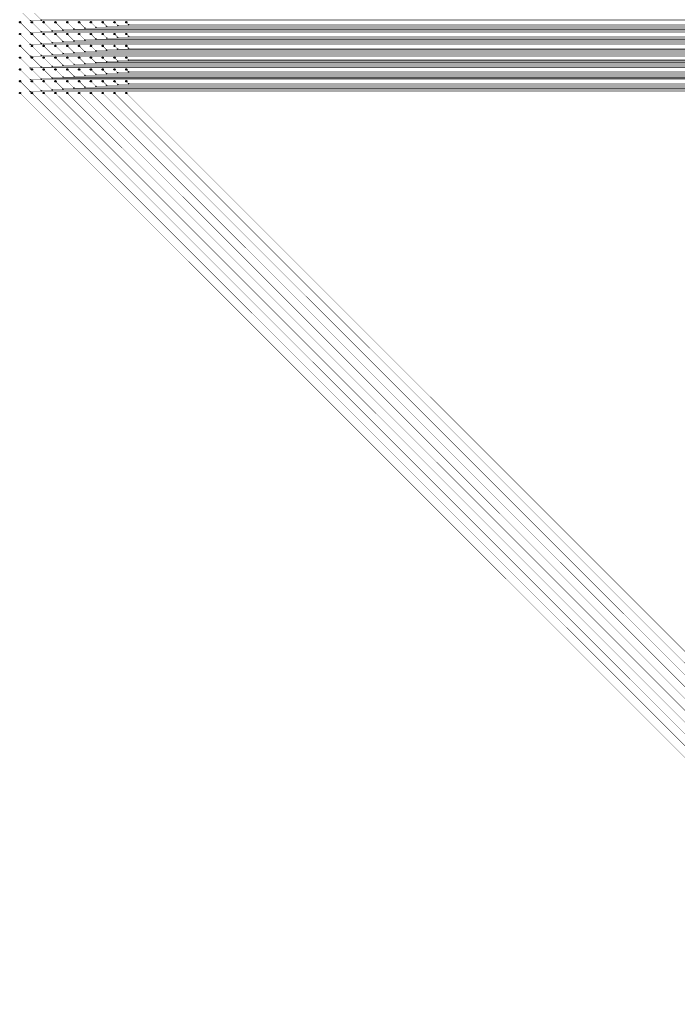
# Model space of a CAD drawing. Extents: x -22715 to 22715, y -22715 to 22715.
# Drawn here: x 45 to 5627, y -12164 to -3926 of the extents above; entities that cross this region are included whole.
import ezdxf

# ---------------------------------------------------------------- set-up
doc = ezdxf.new("R2010")
doc.units = 0
doc.layers.add('L0D0_0', color=2, linetype='CONTINUOUS')

# ---------------------------------------------------------------- blocks, each defined once
blk = doc.blocks.new('LGA400C100P20X20_2000X2000X0_1')
at = {"layer": 'L0D0_0'}
for points in [[(0.49, -3.55), (0.472, -3.542), (0.458, -3.528), (0.45, -3.51), (0.45, -3.49), (0.458, -3.472), (0.472, -3.458), (0.49, -3.45), (0.51, -3.45), (0.528, -3.458), (0.542, -3.472), (0.55, -3.49), (0.55, -3.51), (0.542, -3.528), (0.528, -3.542), (0.51, -3.55)], [(1.49, -3.55), (1.472, -3.542), (1.458, -3.528), (1.45, -3.51), (1.45, -3.49), (1.458, -3.472), (1.472, -3.458), (1.49, -3.45), (1.51, -3.45), (1.528, -3.458), (1.542, -3.472), (1.55, -3.49), (1.55, -3.51), (1.542, -3.528), (1.528, -3.542), (1.51, -3.55)], [(2.49, -3.55), (2.472, -3.542), (2.458, -3.528), (2.45, -3.51), (2.45, -3.49), (2.458, -3.472), (2.472, -3.458), (2.49, -3.45), (2.51, -3.45), (2.528, -3.458), (2.542, -3.472), (2.55, -3.49), (2.55, -3.51), (2.542, -3.528), (2.528, -3.542), (2.51, -3.55)], [(3.49, -3.55), (3.472, -3.542), (3.458, -3.528), (3.45, -3.51), (3.45, -3.49), (3.458, -3.472), (3.472, -3.458), (3.49, -3.45), (3.51, -3.45), (3.528, -3.458), (3.542, -3.472), (3.55, -3.49), (3.55, -3.51), (3.542, -3.528), (3.528, -3.542), (3.51, -3.55)], [(4.49, -3.55), (4.472, -3.542), (4.458, -3.528), (4.45, -3.51), (4.45, -3.49), (4.458, -3.472), (4.472, -3.458), (4.49, -3.45), (4.51, -3.45), (4.528, -3.458), (4.542, -3.472), (4.55, -3.49), (4.55, -3.51), (4.542, -3.528), (4.528, -3.542), (4.51, -3.55)], [(5.49, -3.55), (5.472, -3.542), (5.458, -3.528), (5.45, -3.51), (5.45, -3.49), (5.458, -3.472), (5.472, -3.458), (5.49, -3.45), (5.51, -3.45), (5.528, -3.458), (5.542, -3.472), (5.55, -3.49), (5.55, -3.51), (5.542, -3.528), (5.528, -3.542), (5.51, -3.55)], [(6.49, -3.55), (6.472, -3.542), (6.458, -3.528), (6.45, -3.51), (6.45, -3.49), (6.458, -3.472), (6.472, -3.458), (6.49, -3.45), (6.51, -3.45), (6.528, -3.458), (6.542, -3.472), (6.55, -3.49), (6.55, -3.51), (6.542, -3.528), (6.528, -3.542), (6.51, -3.55)], [(7.49, -3.55), (7.472, -3.542), (7.458, -3.528), (7.45, -3.51), (7.45, -3.49), (7.458, -3.472), (7.472, -3.458), (7.49, -3.45), (7.51, -3.45), (7.528, -3.458), (7.542, -3.472), (7.55, -3.49), (7.55, -3.51), (7.542, -3.528), (7.528, -3.542), (7.51, -3.55)], [(8.49, -3.55), (8.472, -3.542), (8.458, -3.528), (8.45, -3.51), (8.45, -3.49), (8.458, -3.472), (8.472, -3.458), (8.49, -3.45), (8.51, -3.45), (8.528, -3.458), (8.542, -3.472), (8.55, -3.49), (8.55, -3.51), (8.542, -3.528), (8.528, -3.542), (8.51, -3.55)], [(9.49, -3.55), (9.472, -3.542), (9.458, -3.528), (9.45, -3.51), (9.45, -3.49), (9.458, -3.472), (9.472, -3.458), (9.49, -3.45), (9.51, -3.45), (9.528, -3.458), (9.542, -3.472), (9.55, -3.49), (9.55, -3.51), (9.542, -3.528), (9.528, -3.542), (9.51, -3.55)], [(0.49, -4.55), (0.472, -4.542), (0.458, -4.528), (0.45, -4.51), (0.45, -4.49), (0.458, -4.472), (0.472, -4.458), (0.49, -4.45), (0.51, -4.45), (0.528, -4.458), (0.542, -4.472), (0.55, -4.49), (0.55, -4.51), (0.542, -4.528), (0.528, -4.542), (0.51, -4.55)], [(1.49, -4.55), (1.472, -4.542), (1.458, -4.528), (1.45, -4.51), (1.45, -4.49), (1.458, -4.472), (1.472, -4.458), (1.49, -4.45), (1.51, -4.45), (1.528, -4.458), (1.542, -4.472), (1.55, -4.49), (1.55, -4.51), (1.542, -4.528), (1.528, -4.542), (1.51, -4.55)], [(2.49, -4.55), (2.472, -4.542), (2.458, -4.528), (2.45, -4.51), (2.45, -4.49), (2.458, -4.472), (2.472, -4.458), (2.49, -4.45), (2.51, -4.45), (2.528, -4.458), (2.542, -4.472), (2.55, -4.49), (2.55, -4.51), (2.542, -4.528), (2.528, -4.542), (2.51, -4.55)], [(3.49, -4.55), (3.472, -4.542), (3.458, -4.528), (3.45, -4.51), (3.45, -4.49), (3.458, -4.472), (3.472, -4.458), (3.49, -4.45), (3.51, -4.45), (3.528, -4.458), (3.542, -4.472), (3.55, -4.49), (3.55, -4.51), (3.542, -4.528), (3.528, -4.542), (3.51, -4.55)], [(4.49, -4.55), (4.472, -4.542), (4.458, -4.528), (4.45, -4.51), (4.45, -4.49), (4.458, -4.472), (4.472, -4.458), (4.49, -4.45), (4.51, -4.45), (4.528, -4.458), (4.542, -4.472), (4.55, -4.49), (4.55, -4.51), (4.542, -4.528), (4.528, -4.542), (4.51, -4.55)], [(5.49, -4.55), (5.472, -4.542), (5.458, -4.528), (5.45, -4.51), (5.45, -4.49), (5.458, -4.472), (5.472, -4.458), (5.49, -4.45), (5.51, -4.45), (5.528, -4.458), (5.542, -4.472), (5.55, -4.49), (5.55, -4.51), (5.542, -4.528), (5.528, -4.542), (5.51, -4.55)], [(6.49, -4.55), (6.472, -4.542), (6.458, -4.528), (6.45, -4.51), (6.45, -4.49), (6.458, -4.472), (6.472, -4.458), (6.49, -4.45), (6.51, -4.45), (6.528, -4.458), (6.542, -4.472), (6.55, -4.49), (6.55, -4.51), (6.542, -4.528), (6.528, -4.542), (6.51, -4.55)], [(7.49, -4.55), (7.472, -4.542), (7.458, -4.528), (7.45, -4.51), (7.45, -4.49), (7.458, -4.472), (7.472, -4.458), (7.49, -4.45), (7.51, -4.45), (7.528, -4.458), (7.542, -4.472), (7.55, -4.49), (7.55, -4.51), (7.542, -4.528), (7.528, -4.542), (7.51, -4.55)], [(8.49, -4.55), (8.472, -4.542), (8.458, -4.528), (8.45, -4.51), (8.45, -4.49), (8.458, -4.472), (8.472, -4.458), (8.49, -4.45), (8.51, -4.45), (8.528, -4.458), (8.542, -4.472), (8.55, -4.49), (8.55, -4.51), (8.542, -4.528), (8.528, -4.542), (8.51, -4.55)], [(9.49, -4.55), (9.472, -4.542), (9.458, -4.528), (9.45, -4.51), (9.45, -4.49), (9.458, -4.472), (9.472, -4.458), (9.49, -4.45), (9.51, -4.45), (9.528, -4.458), (9.542, -4.472), (9.55, -4.49), (9.55, -4.51), (9.542, -4.528), (9.528, -4.542), (9.51, -4.55)], [(0.49, -5.55), (0.472, -5.542), (0.458, -5.528), (0.45, -5.51), (0.45, -5.49), (0.458, -5.472), (0.472, -5.458), (0.49, -5.45), (0.51, -5.45), (0.528, -5.458), (0.542, -5.472), (0.55, -5.49), (0.55, -5.51), (0.542, -5.528), (0.528, -5.542), (0.51, -5.55)], [(1.49, -5.55), (1.472, -5.542), (1.458, -5.528), (1.45, -5.51), (1.45, -5.49), (1.458, -5.472), (1.472, -5.458), (1.49, -5.45), (1.51, -5.45), (1.528, -5.458), (1.542, -5.472), (1.55, -5.49), (1.55, -5.51), (1.542, -5.528), (1.528, -5.542), (1.51, -5.55)], [(2.49, -5.55), (2.472, -5.542), (2.458, -5.528), (2.45, -5.51), (2.45, -5.49), (2.458, -5.472), (2.472, -5.458), (2.49, -5.45), (2.51, -5.45), (2.528, -5.458), (2.542, -5.472), (2.55, -5.49), (2.55, -5.51), (2.542, -5.528), (2.528, -5.542), (2.51, -5.55)], [(3.49, -5.55), (3.472, -5.542), (3.458, -5.528), (3.45, -5.51), (3.45, -5.49), (3.458, -5.472), (3.472, -5.458), (3.49, -5.45), (3.51, -5.45), (3.528, -5.458), (3.542, -5.472), (3.55, -5.49), (3.55, -5.51), (3.542, -5.528), (3.528, -5.542), (3.51, -5.55)], [(4.49, -5.55), (4.472, -5.542), (4.458, -5.528), (4.45, -5.51), (4.45, -5.49), (4.458, -5.472), (4.472, -5.458), (4.49, -5.45), (4.51, -5.45), (4.528, -5.458), (4.542, -5.472), (4.55, -5.49), (4.55, -5.51), (4.542, -5.528), (4.528, -5.542), (4.51, -5.55)], [(5.49, -5.55), (5.472, -5.542), (5.458, -5.528), (5.45, -5.51), (5.45, -5.49), (5.458, -5.472), (5.472, -5.458), (5.49, -5.45), (5.51, -5.45), (5.528, -5.458), (5.542, -5.472), (5.55, -5.49), (5.55, -5.51), (5.542, -5.528), (5.528, -5.542), (5.51, -5.55)], [(6.49, -5.55), (6.472, -5.542), (6.458, -5.528), (6.45, -5.51), (6.45, -5.49), (6.458, -5.472), (6.472, -5.458), (6.49, -5.45), (6.51, -5.45), (6.528, -5.458), (6.542, -5.472), (6.55, -5.49), (6.55, -5.51), (6.542, -5.528), (6.528, -5.542), (6.51, -5.55)], [(7.49, -5.55), (7.472, -5.542), (7.458, -5.528), (7.45, -5.51), (7.45, -5.49), (7.458, -5.472), (7.472, -5.458), (7.49, -5.45), (7.51, -5.45), (7.528, -5.458), (7.542, -5.472), (7.55, -5.49), (7.55, -5.51), (7.542, -5.528), (7.528, -5.542), (7.51, -5.55)], [(8.49, -5.55), (8.472, -5.542), (8.458, -5.528), (8.45, -5.51), (8.45, -5.49), (8.458, -5.472), (8.472, -5.458), (8.49, -5.45), (8.51, -5.45), (8.528, -5.458), (8.542, -5.472), (8.55, -5.49), (8.55, -5.51), (8.542, -5.528), (8.528, -5.542), (8.51, -5.55)], [(9.49, -5.55), (9.472, -5.542), (9.458, -5.528), (9.45, -5.51), (9.45, -5.49), (9.458, -5.472), (9.472, -5.458), (9.49, -5.45), (9.51, -5.45), (9.528, -5.458), (9.542, -5.472), (9.55, -5.49), (9.55, -5.51), (9.542, -5.528), (9.528, -5.542), (9.51, -5.55)], [(0.49, -6.55), (0.472, -6.542), (0.458, -6.528), (0.45, -6.51), (0.45, -6.49), (0.458, -6.472), (0.472, -6.458), (0.49, -6.45), (0.51, -6.45), (0.528, -6.458), (0.542, -6.472), (0.55, -6.49), (0.55, -6.51), (0.542, -6.528), (0.528, -6.542), (0.51, -6.55)], [(1.49, -6.55), (1.472, -6.542), (1.458, -6.528), (1.45, -6.51), (1.45, -6.49), (1.458, -6.472), (1.472, -6.458), (1.49, -6.45), (1.51, -6.45), (1.528, -6.458), (1.542, -6.472), (1.55, -6.49), (1.55, -6.51), (1.542, -6.528), (1.528, -6.542), (1.51, -6.55)], [(2.49, -6.55), (2.472, -6.542), (2.458, -6.528), (2.45, -6.51), (2.45, -6.49), (2.458, -6.472), (2.472, -6.458), (2.49, -6.45), (2.51, -6.45), (2.528, -6.458), (2.542, -6.472), (2.55, -6.49), (2.55, -6.51), (2.542, -6.528), (2.528, -6.542), (2.51, -6.55)], [(3.49, -6.55), (3.472, -6.542), (3.458, -6.528), (3.45, -6.51), (3.45, -6.49), (3.458, -6.472), (3.472, -6.458), (3.49, -6.45), (3.51, -6.45), (3.528, -6.458), (3.542, -6.472), (3.55, -6.49), (3.55, -6.51), (3.542, -6.528), (3.528, -6.542), (3.51, -6.55)], [(4.49, -6.55), (4.472, -6.542), (4.458, -6.528), (4.45, -6.51), (4.45, -6.49), (4.458, -6.472), (4.472, -6.458), (4.49, -6.45), (4.51, -6.45), (4.528, -6.458), (4.542, -6.472), (4.55, -6.49), (4.55, -6.51), (4.542, -6.528), (4.528, -6.542), (4.51, -6.55)], [(5.49, -6.55), (5.472, -6.542), (5.458, -6.528), (5.45, -6.51), (5.45, -6.49), (5.458, -6.472), (5.472, -6.458), (5.49, -6.45), (5.51, -6.45), (5.528, -6.458), (5.542, -6.472), (5.55, -6.49), (5.55, -6.51), (5.542, -6.528), (5.528, -6.542), (5.51, -6.55)], [(6.49, -6.55), (6.472, -6.542), (6.458, -6.528), (6.45, -6.51), (6.45, -6.49), (6.458, -6.472), (6.472, -6.458), (6.49, -6.45), (6.51, -6.45), (6.528, -6.458), (6.542, -6.472), (6.55, -6.49), (6.55, -6.51), (6.542, -6.528), (6.528, -6.542), (6.51, -6.55)], [(7.49, -6.55), (7.472, -6.542), (7.458, -6.528), (7.45, -6.51), (7.45, -6.49), (7.458, -6.472), (7.472, -6.458), (7.49, -6.45), (7.51, -6.45), (7.528, -6.458), (7.542, -6.472), (7.55, -6.49), (7.55, -6.51), (7.542, -6.528), (7.528, -6.542), (7.51, -6.55)], [(8.49, -6.55), (8.472, -6.542), (8.458, -6.528), (8.45, -6.51), (8.45, -6.49), (8.458, -6.472), (8.472, -6.458), (8.49, -6.45), (8.51, -6.45), (8.528, -6.458), (8.542, -6.472), (8.55, -6.49), (8.55, -6.51), (8.542, -6.528), (8.528, -6.542), (8.51, -6.55)], [(9.49, -6.55), (9.472, -6.542), (9.458, -6.528), (9.45, -6.51), (9.45, -6.49), (9.458, -6.472), (9.472, -6.458), (9.49, -6.45), (9.51, -6.45), (9.528, -6.458), (9.542, -6.472), (9.55, -6.49), (9.55, -6.51), (9.542, -6.528), (9.528, -6.542), (9.51, -6.55)], [(0.49, -7.55), (0.472, -7.542), (0.458, -7.528), (0.45, -7.51), (0.45, -7.49), (0.458, -7.472), (0.472, -7.458), (0.49, -7.45), (0.51, -7.45), (0.528, -7.458), (0.542, -7.472), (0.55, -7.49), (0.55, -7.51), (0.542, -7.528), (0.528, -7.542), (0.51, -7.55)], [(1.49, -7.55), (1.472, -7.542), (1.458, -7.528), (1.45, -7.51), (1.45, -7.49), (1.458, -7.472), (1.472, -7.458), (1.49, -7.45), (1.51, -7.45), (1.528, -7.458), (1.542, -7.472), (1.55, -7.49), (1.55, -7.51), (1.542, -7.528), (1.528, -7.542), (1.51, -7.55)], [(2.49, -7.55), (2.472, -7.542), (2.458, -7.528), (2.45, -7.51), (2.45, -7.49), (2.458, -7.472), (2.472, -7.458), (2.49, -7.45), (2.51, -7.45), (2.528, -7.458), (2.542, -7.472), (2.55, -7.49), (2.55, -7.51), (2.542, -7.528), (2.528, -7.542), (2.51, -7.55)], [(3.49, -7.55), (3.472, -7.542), (3.458, -7.528), (3.45, -7.51), (3.45, -7.49), (3.458, -7.472), (3.472, -7.458), (3.49, -7.45), (3.51, -7.45), (3.528, -7.458), (3.542, -7.472), (3.55, -7.49), (3.55, -7.51), (3.542, -7.528), (3.528, -7.542), (3.51, -7.55)], [(4.49, -7.55), (4.472, -7.542), (4.458, -7.528), (4.45, -7.51), (4.45, -7.49), (4.458, -7.472), (4.472, -7.458), (4.49, -7.45), (4.51, -7.45), (4.528, -7.458), (4.542, -7.472), (4.55, -7.49), (4.55, -7.51), (4.542, -7.528), (4.528, -7.542), (4.51, -7.55)], [(5.49, -7.55), (5.472, -7.542), (5.458, -7.528), (5.45, -7.51), (5.45, -7.49), (5.458, -7.472), (5.472, -7.458), (5.49, -7.45), (5.51, -7.45), (5.528, -7.458), (5.542, -7.472), (5.55, -7.49), (5.55, -7.51), (5.542, -7.528), (5.528, -7.542), (5.51, -7.55)], [(6.49, -7.55), (6.472, -7.542), (6.458, -7.528), (6.45, -7.51), (6.45, -7.49), (6.458, -7.472), (6.472, -7.458), (6.49, -7.45), (6.51, -7.45), (6.528, -7.458), (6.542, -7.472), (6.55, -7.49), (6.55, -7.51), (6.542, -7.528), (6.528, -7.542), (6.51, -7.55)], [(7.49, -7.55), (7.472, -7.542), (7.458, -7.528), (7.45, -7.51), (7.45, -7.49), (7.458, -7.472), (7.472, -7.458), (7.49, -7.45), (7.51, -7.45), (7.528, -7.458), (7.542, -7.472), (7.55, -7.49), (7.55, -7.51), (7.542, -7.528), (7.528, -7.542), (7.51, -7.55)], [(8.49, -7.55), (8.472, -7.542), (8.458, -7.528), (8.45, -7.51), (8.45, -7.49), (8.458, -7.472), (8.472, -7.458), (8.49, -7.45), (8.51, -7.45), (8.528, -7.458), (8.542, -7.472), (8.55, -7.49), (8.55, -7.51), (8.542, -7.528), (8.528, -7.542), (8.51, -7.55)], [(9.49, -7.55), (9.472, -7.542), (9.458, -7.528), (9.45, -7.51), (9.45, -7.49), (9.458, -7.472), (9.472, -7.458), (9.49, -7.45), (9.51, -7.45), (9.528, -7.458), (9.542, -7.472), (9.55, -7.49), (9.55, -7.51), (9.542, -7.528), (9.528, -7.542), (9.51, -7.55)], [(0.49, -8.55), (0.472, -8.542), (0.458, -8.528), (0.45, -8.51), (0.45, -8.49), (0.458, -8.472), (0.472, -8.458), (0.49, -8.45), (0.51, -8.45), (0.528, -8.458), (0.542, -8.472), (0.55, -8.49), (0.55, -8.51), (0.542, -8.528), (0.528, -8.542), (0.51, -8.55)], [(1.49, -8.55), (1.472, -8.542), (1.458, -8.528), (1.45, -8.51), (1.45, -8.49), (1.458, -8.472), (1.472, -8.458), (1.49, -8.45), (1.51, -8.45), (1.528, -8.458), (1.542, -8.472), (1.55, -8.49), (1.55, -8.51), (1.542, -8.528), (1.528, -8.542), (1.51, -8.55)], [(2.49, -8.55), (2.472, -8.542), (2.458, -8.528), (2.45, -8.51), (2.45, -8.49), (2.458, -8.472), (2.472, -8.458), (2.49, -8.45), (2.51, -8.45), (2.528, -8.458), (2.542, -8.472), (2.55, -8.49), (2.55, -8.51), (2.542, -8.528), (2.528, -8.542), (2.51, -8.55)], [(3.49, -8.55), (3.472, -8.542), (3.458, -8.528), (3.45, -8.51), (3.45, -8.49), (3.458, -8.472), (3.472, -8.458), (3.49, -8.45), (3.51, -8.45), (3.528, -8.458), (3.542, -8.472), (3.55, -8.49), (3.55, -8.51), (3.542, -8.528), (3.528, -8.542), (3.51, -8.55)], [(4.49, -8.55), (4.472, -8.542), (4.458, -8.528), (4.45, -8.51), (4.45, -8.49), (4.458, -8.472), (4.472, -8.458), (4.49, -8.45), (4.51, -8.45), (4.528, -8.458), (4.542, -8.472), (4.55, -8.49), (4.55, -8.51), (4.542, -8.528), (4.528, -8.542), (4.51, -8.55)], [(5.49, -8.55), (5.472, -8.542), (5.458, -8.528), (5.45, -8.51), (5.45, -8.49), (5.458, -8.472), (5.472, -8.458), (5.49, -8.45), (5.51, -8.45), (5.528, -8.458), (5.542, -8.472), (5.55, -8.49), (5.55, -8.51), (5.542, -8.528), (5.528, -8.542), (5.51, -8.55)], [(6.49, -8.55), (6.472, -8.542), (6.458, -8.528), (6.45, -8.51), (6.45, -8.49), (6.458, -8.472), (6.472, -8.458), (6.49, -8.45), (6.51, -8.45), (6.528, -8.458), (6.542, -8.472), (6.55, -8.49), (6.55, -8.51), (6.542, -8.528), (6.528, -8.542), (6.51, -8.55)], [(7.49, -8.55), (7.472, -8.542), (7.458, -8.528), (7.45, -8.51), (7.45, -8.49), (7.458, -8.472), (7.472, -8.458), (7.49, -8.45), (7.51, -8.45), (7.528, -8.458), (7.542, -8.472), (7.55, -8.49), (7.55, -8.51), (7.542, -8.528), (7.528, -8.542), (7.51, -8.55)], [(8.49, -8.55), (8.472, -8.542), (8.458, -8.528), (8.45, -8.51), (8.45, -8.49), (8.458, -8.472), (8.472, -8.458), (8.49, -8.45), (8.51, -8.45), (8.528, -8.458), (8.542, -8.472), (8.55, -8.49), (8.55, -8.51), (8.542, -8.528), (8.528, -8.542), (8.51, -8.55)], [(9.49, -8.55), (9.472, -8.542), (9.458, -8.528), (9.45, -8.51), (9.45, -8.49), (9.458, -8.472), (9.472, -8.458), (9.49, -8.45), (9.51, -8.45), (9.528, -8.458), (9.542, -8.472), (9.55, -8.49), (9.55, -8.51), (9.542, -8.528), (9.528, -8.542), (9.51, -8.55)], [(0.49, -9.55), (0.472, -9.542), (0.458, -9.528), (0.45, -9.51), (0.45, -9.49), (0.458, -9.472), (0.472, -9.458), (0.49, -9.45), (0.51, -9.45), (0.528, -9.458), (0.542, -9.472), (0.55, -9.49), (0.55, -9.51), (0.542, -9.528), (0.528, -9.542), (0.51, -9.55)], [(1.49, -9.55), (1.472, -9.542), (1.458, -9.528), (1.45, -9.51), (1.45, -9.49), (1.458, -9.472), (1.472, -9.458), (1.49, -9.45), (1.51, -9.45), (1.528, -9.458), (1.542, -9.472), (1.55, -9.49), (1.55, -9.51), (1.542, -9.528), (1.528, -9.542), (1.51, -9.55)], [(2.49, -9.55), (2.472, -9.542), (2.458, -9.528), (2.45, -9.51), (2.45, -9.49), (2.458, -9.472), (2.472, -9.458), (2.49, -9.45), (2.51, -9.45), (2.528, -9.458), (2.542, -9.472), (2.55, -9.49), (2.55, -9.51), (2.542, -9.528), (2.528, -9.542), (2.51, -9.55)], [(3.49, -9.55), (3.472, -9.542), (3.458, -9.528), (3.45, -9.51), (3.45, -9.49), (3.458, -9.472), (3.472, -9.458), (3.49, -9.45), (3.51, -9.45), (3.528, -9.458), (3.542, -9.472), (3.55, -9.49), (3.55, -9.51), (3.542, -9.528), (3.528, -9.542), (3.51, -9.55)], [(4.49, -9.55), (4.472, -9.542), (4.458, -9.528), (4.45, -9.51), (4.45, -9.49), (4.458, -9.472), (4.472, -9.458), (4.49, -9.45), (4.51, -9.45), (4.528, -9.458), (4.542, -9.472), (4.55, -9.49), (4.55, -9.51), (4.542, -9.528), (4.528, -9.542), (4.51, -9.55)], [(5.49, -9.55), (5.472, -9.542), (5.458, -9.528), (5.45, -9.51), (5.45, -9.49), (5.458, -9.472), (5.472, -9.458), (5.49, -9.45), (5.51, -9.45), (5.528, -9.458), (5.542, -9.472), (5.55, -9.49), (5.55, -9.51), (5.542, -9.528), (5.528, -9.542), (5.51, -9.55)], [(6.49, -9.55), (6.472, -9.542), (6.458, -9.528), (6.45, -9.51), (6.45, -9.49), (6.458, -9.472), (6.472, -9.458), (6.49, -9.45), (6.51, -9.45), (6.528, -9.458), (6.542, -9.472), (6.55, -9.49), (6.55, -9.51), (6.542, -9.528), (6.528, -9.542), (6.51, -9.55)], [(7.49, -9.55), (7.472, -9.542), (7.458, -9.528), (7.45, -9.51), (7.45, -9.49), (7.458, -9.472), (7.472, -9.458), (7.49, -9.45), (7.51, -9.45), (7.528, -9.458), (7.542, -9.472), (7.55, -9.49), (7.55, -9.51), (7.542, -9.528), (7.528, -9.542), (7.51, -9.55)], [(8.49, -9.55), (8.472, -9.542), (8.458, -9.528), (8.45, -9.51), (8.45, -9.49), (8.458, -9.472), (8.472, -9.458), (8.49, -9.45), (8.51, -9.45), (8.528, -9.458), (8.542, -9.472), (8.55, -9.49), (8.55, -9.51), (8.542, -9.528), (8.528, -9.542), (8.51, -9.55)], [(9.49, -9.55), (9.472, -9.542), (9.458, -9.528), (9.45, -9.51), (9.45, -9.49), (9.458, -9.472), (9.472, -9.458), (9.49, -9.45), (9.51, -9.45), (9.528, -9.458), (9.542, -9.472), (9.55, -9.49), (9.55, -9.51), (9.542, -9.528), (9.528, -9.542), (9.51, -9.55)]]:
    blk.add_lwpolyline(points, close=True, dxfattribs=at)

msp = doc.modelspace()

# ---------------------------------------------------------------- linework, layer by layer
at = {"layer": 'L0D0_0', "const_width": 3}
for points in [[(50, -3850), (137.5, -3937.5)], [(150, -3850), (230, -3930)], [(50, -3950), (137.5, -4037.5)], [(137.5, -3937.5), (11805, -3937.5)], [(150, -3950), (230, -4030)], [(230, -3930), (11808.1, -3930)], [(250, -3950), (322.5, -4022.5)], [(350, -3950), (415, -4015)], [(450, -3950), (507.5, -4007.5)], [(550, -3950), (600, -4000)], [(650, -3950), (692.5, -3992.5)], [(750, -3950), (785, -3985)], [(850, -3950), (877.5, -3977.5)], [(950, -3950), (970, -3970)], [(137.5, -4037.5), (10880, -4037.5)], [(230, -4030), (10883.1, -4030)], [(322.5, -4022.5), (10886.2, -4022.5)], [(415, -4015), (10889.3, -4015)], [(507.5, -4007.5), (10892.4, -4007.5)], [(600, -4000), (10895.5, -4000)], [(692.5, -3992.5), (10898.6, -3992.5)], [(785, -3985), (10901.7, -3985)], [(877.5, -3977.5), (10904.9, -3977.5)], [(970, -3970), (10908, -3970)], [(50, -4050), (137.5, -4137.5)], [(150, -4050), (230, -4130)], [(250, -4050), (322.5, -4122.5)], [(350, -4050), (415, -4115)], [(415, -4115), (10146.8, -4115)], [(450, -4050), (507.5, -4107.5)], [(507.5, -4107.5), (10149.9, -4107.5)], [(550, -4050), (600, -4100)], [(600, -4100), (10153, -4100)], [(650, -4050), (692.5, -4092.5)], [(692.5, -4092.5), (10156.1, -4092.5)], [(750, -4050), (785, -4085)], [(785, -4085), (10159.2, -4085)], [(850, -4050), (877.5, -4077.5)], [(877.5, -4077.5), (10162.4, -4077.5)], [(950, -4050), (970, -4070)], [(970, -4070), (10165.5, -4070)], [(50, -4150), (137.5, -4237.5)], [(137.5, -4137.5), (10137.5, -4137.5)], [(150, -4150), (230, -4230)], [(230, -4130), (10140.6, -4130)], [(250, -4150), (322.5, -4222.5)], [(322.5, -4122.5), (10143.7, -4122.5)], [(350, -4150), (415, -4215)], [(450, -4150), (507.5, -4207.5)], [(550, -4150), (600, -4200)], [(600, -4200), (9412.5, -4200)], [(650, -4150), (692.5, -4192.5)], [(692.5, -4192.5), (9425, -4192.5)], [(750, -4150), (785, -4185)], [(785, -4185), (9437.5, -4185)], [(850, -4150), (877.5, -4177.5)], [(877.5, -4177.5), (9450, -4177.5)], [(950, -4150), (970, -4170)], [(970, -4170), (9462.5, -4170)], [(50, -4250), (137.5, -4337.5)], [(137.5, -4237.5), (9350, -4237.5)], [(150, -4250), (230, -4330)], [(230, -4230), (9362.5, -4230)], [(250, -4250), (322.5, -4322.5)], [(322.5, -4222.5), (9375, -4222.5)], [(350, -4250), (415, -4315)], [(415, -4215), (9387.5, -4215)], [(450, -4250), (507.5, -4307.5)], [(507.5, -4207.5), (9400, -4207.5)], [(550, -4250), (600, -4300)], [(650, -4250), (692.5, -4292.5)], [(750, -4250), (785, -4285)], [(785, -4285), (8604.3, -4285)], [(850, -4250), (877.5, -4277.5)], [(877.5, -4277.5), (8607.4, -4277.5)], [(950, -4250), (970, -4270)], [(970, -4270), (8610.5, -4270)], [(50, -4350), (137.5, -4437.5)], [(137.5, -4337.5), (8582.5, -4337.5)], [(150, -4350), (230, -4430)], [(230, -4330), (8585.6, -4330)], [(250, -4350), (322.5, -4422.5)], [(322.5, -4322.5), (8588.7, -4322.5)], [(350, -4350), (415, -4415)], [(415, -4315), (8591.8, -4315)], [(450, -4350), (507.5, -4407.5)], [(507.5, -4307.5), (8594.9, -4307.5)], [(550, -4350), (600, -4400)], [(600, -4300), (8598, -4300)], [(650, -4350), (692.5, -4392.5)], [(692.5, -4292.5), (8601.1, -4292.5)], [(750, -4350), (785, -4385)], [(850, -4350), (877.5, -4377.5)], [(950, -4350), (970, -4370)], [(137.5, -4437.5), (7800, -4437.5)], [(230, -4430), (7803.1, -4430)], [(322.5, -4422.5), (7806.2, -4422.5)], [(415, -4415), (7809.3, -4415)], [(507.5, -4407.5), (7812.4, -4407.5)], [(600, -4400), (7815.5, -4400)], [(692.5, -4392.5), (7818.6, -4392.5)], [(785, -4385), (7821.7, -4385)], [(877.5, -4377.5), (7824.9, -4377.5)], [(970, -4370), (7828, -4370)], [(50, -4450), (137.5, -4537.5)], [(150, -4450), (230, -4530)], [(230, -4530), (7038.1, -4530)], [(250, -4450), (322.5, -4522.5)], [(322.5, -4522.5), (7041.2, -4522.5)], [(350, -4450), (415, -4515)], [(415, -4515), (7044.3, -4515)], [(450, -4450), (507.5, -4507.5)], [(507.5, -4507.5), (7047.4, -4507.5)], [(550, -4450), (600, -4500)], [(600, -4500), (7050.5, -4500)], [(650, -4450), (692.5, -4492.5)], [(692.5, -4492.5), (7053.6, -4492.5)], [(750, -4450), (785, -4485)], [(785, -4485), (7056.7, -4485)], [(850, -4450), (877.5, -4477.5)], [(877.5, -4477.5), (7059.9, -4477.5)], [(950, -4450), (970, -4470)], [(970, -4470), (7063, -4470)], [(50, -4550), (13162.5, -17662.5)], [(137.5, -4537.5), (7035, -4537.5)], [(150, -4550), (13162.5, -17562.5)], [(250, -4550), (13162.5, -17462.5)], [(350, -4550), (13162.5, -17362.5)], [(450, -4550), (13162.5, -17262.5)], [(550, -4550), (13162.5, -17162.5)], [(650, -4550), (13162.5, -17062.5)], [(750, -4550), (13162.5, -16962.5)], [(850, -4550), (13162.5, -16862.5)], [(950, -4550), (13162.5, -16762.5)]]:
    msp.add_lwpolyline(points, dxfattribs=at)
at = {"layer": 'L0D0_0'}
for points in [[(50, -3951.7), (48.5, -3950.8), (48.5, -3949.2), (50, -3948.3), (51.4, -3949.2), (51.4, -3950.8)], [(137.5, -3939.2), (136, -3938.3), (136, -3936.7), (137.5, -3935.8), (138.9, -3936.7), (138.9, -3938.3)], [(137.5, -3939.2), (136, -3938.3), (136, -3936.7), (137.5, -3935.8), (138.9, -3936.7), (138.9, -3938.3)], [(150, -3951.7), (148.5, -3950.8), (148.5, -3949.2), (150, -3948.3), (151.4, -3949.2), (151.4, -3950.8)], [(230, -3931.7), (228.5, -3930.8), (228.5, -3929.2), (230, -3928.3), (231.4, -3929.2), (231.4, -3930.8)], [(230, -3931.7), (228.5, -3930.8), (228.5, -3929.2), (230, -3928.3), (231.4, -3929.2), (231.4, -3930.8)], [(250, -3951.7), (248.5, -3950.8), (248.5, -3949.2), (250, -3948.3), (251.4, -3949.2), (251.4, -3950.8)], [(350, -3951.7), (348.5, -3950.8), (348.5, -3949.2), (350, -3948.3), (351.4, -3949.2), (351.4, -3950.8)], [(450, -3951.7), (448.5, -3950.8), (448.5, -3949.2), (450, -3948.3), (451.4, -3949.2), (451.4, -3950.8)], [(550, -3951.7), (548.5, -3950.8), (548.5, -3949.2), (550, -3948.3), (551.4, -3949.2), (551.4, -3950.8)], [(650, -3951.7), (648.5, -3950.8), (648.5, -3949.2), (650, -3948.3), (651.4, -3949.2), (651.4, -3950.8)], [(750, -3951.7), (748.5, -3950.8), (748.5, -3949.2), (750, -3948.3), (751.4, -3949.2), (751.4, -3950.8)], [(850, -3951.7), (848.5, -3950.8), (848.5, -3949.2), (850, -3948.3), (851.4, -3949.2), (851.4, -3950.8)], [(950, -3951.7), (948.5, -3950.8), (948.5, -3949.2), (950, -3948.3), (951.4, -3949.2), (951.4, -3950.8)], [(137.5, -4039.2), (136, -4038.3), (136, -4036.7), (137.5, -4035.8), (138.9, -4036.7), (138.9, -4038.3)], [(137.5, -4039.2), (136, -4038.3), (136, -4036.7), (137.5, -4035.8), (138.9, -4036.7), (138.9, -4038.3)], [(230, -4031.7), (228.5, -4030.8), (228.5, -4029.2), (230, -4028.3), (231.4, -4029.2), (231.4, -4030.8)], [(230, -4031.7), (228.5, -4030.8), (228.5, -4029.2), (230, -4028.3), (231.4, -4029.2), (231.4, -4030.8)], [(322.5, -4024.2), (321, -4023.3), (321, -4021.7), (322.5, -4020.8), (323.9, -4021.7), (323.9, -4023.3)], [(322.5, -4024.2), (321, -4023.3), (321, -4021.7), (322.5, -4020.8), (323.9, -4021.7), (323.9, -4023.3)], [(415, -4016.7), (413.5, -4015.8), (413.5, -4014.2), (415, -4013.3), (416.4, -4014.2), (416.4, -4015.8)], [(415, -4016.7), (413.5, -4015.8), (413.5, -4014.2), (415, -4013.3), (416.4, -4014.2), (416.4, -4015.8)], [(507.5, -4009.2), (506, -4008.3), (506, -4006.7), (507.5, -4005.8), (508.9, -4006.7), (508.9, -4008.3)], [(507.5, -4009.2), (506, -4008.3), (506, -4006.7), (507.5, -4005.8), (508.9, -4006.7), (508.9, -4008.3)], [(600, -4001.7), (598.5, -4000.8), (598.5, -3999.2), (600, -3998.3), (601.4, -3999.2), (601.4, -4000.8)], [(600, -4001.7), (598.5, -4000.8), (598.5, -3999.2), (600, -3998.3), (601.4, -3999.2), (601.4, -4000.8)], [(692.5, -3994.2), (691, -3993.3), (691, -3991.7), (692.5, -3990.8), (693.9, -3991.7), (693.9, -3993.3)], [(692.5, -3994.2), (691, -3993.3), (691, -3991.7), (692.5, -3990.8), (693.9, -3991.7), (693.9, -3993.3)], [(785, -3986.7), (783.5, -3985.8), (783.5, -3984.2), (785, -3983.3), (786.4, -3984.2), (786.4, -3985.8)], [(785, -3986.7), (783.5, -3985.8), (783.5, -3984.2), (785, -3983.3), (786.4, -3984.2), (786.4, -3985.8)], [(877.5, -3979.2), (876, -3978.3), (876, -3976.7), (877.5, -3975.8), (878.9, -3976.7), (878.9, -3978.3)], [(877.5, -3979.2), (876, -3978.3), (876, -3976.7), (877.5, -3975.8), (878.9, -3976.7), (878.9, -3978.3)], [(970, -3971.7), (968.5, -3970.8), (968.5, -3969.2), (970, -3968.3), (971.4, -3969.2), (971.4, -3970.8)], [(970, -3971.7), (968.5, -3970.8), (968.5, -3969.2), (970, -3968.3), (971.4, -3969.2), (971.4, -3970.8)], [(50, -4051.7), (48.5, -4050.8), (48.5, -4049.2), (50, -4048.3), (51.4, -4049.2), (51.4, -4050.8)], [(150, -4051.7), (148.5, -4050.8), (148.5, -4049.2), (150, -4048.3), (151.4, -4049.2), (151.4, -4050.8)], [(250, -4051.7), (248.5, -4050.8), (248.5, -4049.2), (250, -4048.3), (251.4, -4049.2), (251.4, -4050.8)], [(350, -4051.7), (348.5, -4050.8), (348.5, -4049.2), (350, -4048.3), (351.4, -4049.2), (351.4, -4050.8)], [(415, -4116.7), (413.5, -4115.8), (413.5, -4114.2), (415, -4113.3), (416.4, -4114.2), (416.4, -4115.8)], [(415, -4116.7), (413.5, -4115.8), (413.5, -4114.2), (415, -4113.3), (416.4, -4114.2), (416.4, -4115.8)], [(450, -4051.7), (448.5, -4050.8), (448.5, -4049.2), (450, -4048.3), (451.4, -4049.2), (451.4, -4050.8)], [(507.5, -4109.2), (506, -4108.3), (506, -4106.7), (507.5, -4105.8), (508.9, -4106.7), (508.9, -4108.3)], [(507.5, -4109.2), (506, -4108.3), (506, -4106.7), (507.5, -4105.8), (508.9, -4106.7), (508.9, -4108.3)], [(550, -4051.7), (548.5, -4050.8), (548.5, -4049.2), (550, -4048.3), (551.4, -4049.2), (551.4, -4050.8)], [(600, -4101.7), (598.5, -4100.8), (598.5, -4099.2), (600, -4098.3), (601.4, -4099.2), (601.4, -4100.8)], [(600, -4101.7), (598.5, -4100.8), (598.5, -4099.2), (600, -4098.3), (601.4, -4099.2), (601.4, -4100.8)], [(650, -4051.7), (648.5, -4050.8), (648.5, -4049.2), (650, -4048.3), (651.4, -4049.2), (651.4, -4050.8)], [(692.5, -4094.2), (691, -4093.3), (691, -4091.7), (692.5, -4090.8), (693.9, -4091.7), (693.9, -4093.3)], [(692.5, -4094.2), (691, -4093.3), (691, -4091.7), (692.5, -4090.8), (693.9, -4091.7), (693.9, -4093.3)], [(750, -4051.7), (748.5, -4050.8), (748.5, -4049.2), (750, -4048.3), (751.4, -4049.2), (751.4, -4050.8)], [(785, -4086.7), (783.5, -4085.8), (783.5, -4084.2), (785, -4083.3), (786.4, -4084.2), (786.4, -4085.8)], [(785, -4086.7), (783.5, -4085.8), (783.5, -4084.2), (785, -4083.3), (786.4, -4084.2), (786.4, -4085.8)], [(850, -4051.7), (848.5, -4050.8), (848.5, -4049.2), (850, -4048.3), (851.4, -4049.2), (851.4, -4050.8)], [(877.5, -4079.2), (876, -4078.3), (876, -4076.7), (877.5, -4075.8), (878.9, -4076.7), (878.9, -4078.3)], [(877.5, -4079.2), (876, -4078.3), (876, -4076.7), (877.5, -4075.8), (878.9, -4076.7), (878.9, -4078.3)], [(950, -4051.7), (948.5, -4050.8), (948.5, -4049.2), (950, -4048.3), (951.4, -4049.2), (951.4, -4050.8)], [(970, -4071.7), (968.5, -4070.8), (968.5, -4069.2), (970, -4068.3), (971.4, -4069.2), (971.4, -4070.8)], [(970, -4071.7), (968.5, -4070.8), (968.5, -4069.2), (970, -4068.3), (971.4, -4069.2), (971.4, -4070.8)], [(50, -4151.7), (48.5, -4150.8), (48.5, -4149.2), (50, -4148.3), (51.4, -4149.2), (51.4, -4150.8)], [(137.5, -4139.2), (136, -4138.3), (136, -4136.7), (137.5, -4135.8), (138.9, -4136.7), (138.9, -4138.3)], [(137.5, -4139.2), (136, -4138.3), (136, -4136.7), (137.5, -4135.8), (138.9, -4136.7), (138.9, -4138.3)], [(150, -4151.7), (148.5, -4150.8), (148.5, -4149.2), (150, -4148.3), (151.4, -4149.2), (151.4, -4150.8)], [(230, -4131.7), (228.5, -4130.8), (228.5, -4129.2), (230, -4128.3), (231.4, -4129.2), (231.4, -4130.8)], [(230, -4131.7), (228.5, -4130.8), (228.5, -4129.2), (230, -4128.3), (231.4, -4129.2), (231.4, -4130.8)], [(250, -4151.7), (248.5, -4150.8), (248.5, -4149.2), (250, -4148.3), (251.4, -4149.2), (251.4, -4150.8)], [(322.5, -4124.2), (321, -4123.3), (321, -4121.7), (322.5, -4120.8), (323.9, -4121.7), (323.9, -4123.3)], [(322.5, -4124.2), (321, -4123.3), (321, -4121.7), (322.5, -4120.8), (323.9, -4121.7), (323.9, -4123.3)], [(350, -4151.7), (348.5, -4150.8), (348.5, -4149.2), (350, -4148.3), (351.4, -4149.2), (351.4, -4150.8)], [(450, -4151.7), (448.5, -4150.8), (448.5, -4149.2), (450, -4148.3), (451.4, -4149.2), (451.4, -4150.8)], [(550, -4151.7), (548.5, -4150.8), (548.5, -4149.2), (550, -4148.3), (551.4, -4149.2), (551.4, -4150.8)], [(600, -4201.7), (598.5, -4200.8), (598.5, -4199.2), (600, -4198.3), (601.4, -4199.2), (601.4, -4200.8)], [(600, -4201.7), (598.5, -4200.8), (598.5, -4199.2), (600, -4198.3), (601.4, -4199.2), (601.4, -4200.8)], [(650, -4151.7), (648.5, -4150.8), (648.5, -4149.2), (650, -4148.3), (651.4, -4149.2), (651.4, -4150.8)], [(692.5, -4194.2), (691, -4193.3), (691, -4191.7), (692.5, -4190.8), (693.9, -4191.7), (693.9, -4193.3)], [(692.5, -4194.2), (691, -4193.3), (691, -4191.7), (692.5, -4190.8), (693.9, -4191.7), (693.9, -4193.3)], [(750, -4151.7), (748.5, -4150.8), (748.5, -4149.2), (750, -4148.3), (751.4, -4149.2), (751.4, -4150.8)], [(785, -4186.7), (783.5, -4185.8), (783.5, -4184.2), (785, -4183.3), (786.4, -4184.2), (786.4, -4185.8)], [(785, -4186.7), (783.5, -4185.8), (783.5, -4184.2), (785, -4183.3), (786.4, -4184.2), (786.4, -4185.8)], [(850, -4151.7), (848.5, -4150.8), (848.5, -4149.2), (850, -4148.3), (851.4, -4149.2), (851.4, -4150.8)], [(877.5, -4179.2), (876, -4178.3), (876, -4176.7), (877.5, -4175.8), (878.9, -4176.7), (878.9, -4178.3)], [(877.5, -4179.2), (876, -4178.3), (876, -4176.7), (877.5, -4175.8), (878.9, -4176.7), (878.9, -4178.3)], [(950, -4151.7), (948.5, -4150.8), (948.5, -4149.2), (950, -4148.3), (951.4, -4149.2), (951.4, -4150.8)], [(970, -4171.7), (968.5, -4170.8), (968.5, -4169.2), (970, -4168.3), (971.4, -4169.2), (971.4, -4170.8)], [(970, -4171.7), (968.5, -4170.8), (968.5, -4169.2), (970, -4168.3), (971.4, -4169.2), (971.4, -4170.8)], [(50, -4251.7), (48.5, -4250.8), (48.5, -4249.2), (50, -4248.3), (51.4, -4249.2), (51.4, -4250.8)], [(137.5, -4239.2), (136, -4238.3), (136, -4236.7), (137.5, -4235.8), (138.9, -4236.7), (138.9, -4238.3)], [(137.5, -4239.2), (136, -4238.3), (136, -4236.7), (137.5, -4235.8), (138.9, -4236.7), (138.9, -4238.3)], [(150, -4251.7), (148.5, -4250.8), (148.5, -4249.2), (150, -4248.3), (151.4, -4249.2), (151.4, -4250.8)], [(230, -4231.7), (228.5, -4230.8), (228.5, -4229.2), (230, -4228.3), (231.4, -4229.2), (231.4, -4230.8)], [(230, -4231.7), (228.5, -4230.8), (228.5, -4229.2), (230, -4228.3), (231.4, -4229.2), (231.4, -4230.8)], [(250, -4251.7), (248.5, -4250.8), (248.5, -4249.2), (250, -4248.3), (251.4, -4249.2), (251.4, -4250.8)], [(322.5, -4224.2), (321, -4223.3), (321, -4221.7), (322.5, -4220.8), (323.9, -4221.7), (323.9, -4223.3)], [(322.5, -4224.2), (321, -4223.3), (321, -4221.7), (322.5, -4220.8), (323.9, -4221.7), (323.9, -4223.3)], [(350, -4251.7), (348.5, -4250.8), (348.5, -4249.2), (350, -4248.3), (351.4, -4249.2), (351.4, -4250.8)], [(415, -4216.7), (413.5, -4215.8), (413.5, -4214.2), (415, -4213.3), (416.4, -4214.2), (416.4, -4215.8)], [(415, -4216.7), (413.5, -4215.8), (413.5, -4214.2), (415, -4213.3), (416.4, -4214.2), (416.4, -4215.8)], [(450, -4251.7), (448.5, -4250.8), (448.5, -4249.2), (450, -4248.3), (451.4, -4249.2), (451.4, -4250.8)], [(507.5, -4209.2), (506, -4208.3), (506, -4206.7), (507.5, -4205.8), (508.9, -4206.7), (508.9, -4208.3)], [(507.5, -4209.2), (506, -4208.3), (506, -4206.7), (507.5, -4205.8), (508.9, -4206.7), (508.9, -4208.3)], [(550, -4251.7), (548.5, -4250.8), (548.5, -4249.2), (550, -4248.3), (551.4, -4249.2), (551.4, -4250.8)], [(650, -4251.7), (648.5, -4250.8), (648.5, -4249.2), (650, -4248.3), (651.4, -4249.2), (651.4, -4250.8)], [(750, -4251.7), (748.5, -4250.8), (748.5, -4249.2), (750, -4248.3), (751.4, -4249.2), (751.4, -4250.8)], [(785, -4286.7), (783.5, -4285.8), (783.5, -4284.2), (785, -4283.3), (786.4, -4284.2), (786.4, -4285.8)], [(785, -4286.7), (783.5, -4285.8), (783.5, -4284.2), (785, -4283.3), (786.4, -4284.2), (786.4, -4285.8)], [(850, -4251.7), (848.5, -4250.8), (848.5, -4249.2), (850, -4248.3), (851.4, -4249.2), (851.4, -4250.8)], [(877.5, -4279.2), (876, -4278.3), (876, -4276.7), (877.5, -4275.8), (878.9, -4276.7), (878.9, -4278.3)], [(877.5, -4279.2), (876, -4278.3), (876, -4276.7), (877.5, -4275.8), (878.9, -4276.7), (878.9, -4278.3)], [(950, -4251.7), (948.5, -4250.8), (948.5, -4249.2), (950, -4248.3), (951.4, -4249.2), (951.4, -4250.8)], [(970, -4271.7), (968.5, -4270.8), (968.5, -4269.2), (970, -4268.3), (971.4, -4269.2), (971.4, -4270.8)], [(970, -4271.7), (968.5, -4270.8), (968.5, -4269.2), (970, -4268.3), (971.4, -4269.2), (971.4, -4270.8)], [(50, -4351.7), (48.5, -4350.8), (48.5, -4349.2), (50, -4348.3), (51.4, -4349.2), (51.4, -4350.8)], [(137.5, -4339.2), (136, -4338.3), (136, -4336.7), (137.5, -4335.8), (138.9, -4336.7), (138.9, -4338.3)], [(137.5, -4339.2), (136, -4338.3), (136, -4336.7), (137.5, -4335.8), (138.9, -4336.7), (138.9, -4338.3)], [(150, -4351.7), (148.5, -4350.8), (148.5, -4349.2), (150, -4348.3), (151.4, -4349.2), (151.4, -4350.8)], [(230, -4331.7), (228.5, -4330.8), (228.5, -4329.2), (230, -4328.3), (231.4, -4329.2), (231.4, -4330.8)], [(230, -4331.7), (228.5, -4330.8), (228.5, -4329.2), (230, -4328.3), (231.4, -4329.2), (231.4, -4330.8)], [(250, -4351.7), (248.5, -4350.8), (248.5, -4349.2), (250, -4348.3), (251.4, -4349.2), (251.4, -4350.8)], [(322.5, -4324.2), (321, -4323.3), (321, -4321.7), (322.5, -4320.8), (323.9, -4321.7), (323.9, -4323.3)], [(322.5, -4324.2), (321, -4323.3), (321, -4321.7), (322.5, -4320.8), (323.9, -4321.7), (323.9, -4323.3)], [(350, -4351.7), (348.5, -4350.8), (348.5, -4349.2), (350, -4348.3), (351.4, -4349.2), (351.4, -4350.8)], [(415, -4316.7), (413.5, -4315.8), (413.5, -4314.2), (415, -4313.3), (416.4, -4314.2), (416.4, -4315.8)], [(415, -4316.7), (413.5, -4315.8), (413.5, -4314.2), (415, -4313.3), (416.4, -4314.2), (416.4, -4315.8)], [(450, -4351.7), (448.5, -4350.8), (448.5, -4349.2), (450, -4348.3), (451.4, -4349.2), (451.4, -4350.8)], [(507.5, -4309.2), (506, -4308.3), (506, -4306.7), (507.5, -4305.8), (508.9, -4306.7), (508.9, -4308.3)], [(507.5, -4309.2), (506, -4308.3), (506, -4306.7), (507.5, -4305.8), (508.9, -4306.7), (508.9, -4308.3)], [(550, -4351.7), (548.5, -4350.8), (548.5, -4349.2), (550, -4348.3), (551.4, -4349.2), (551.4, -4350.8)], [(600, -4301.7), (598.5, -4300.8), (598.5, -4299.2), (600, -4298.3), (601.4, -4299.2), (601.4, -4300.8)], [(600, -4301.7), (598.5, -4300.8), (598.5, -4299.2), (600, -4298.3), (601.4, -4299.2), (601.4, -4300.8)], [(650, -4351.7), (648.5, -4350.8), (648.5, -4349.2), (650, -4348.3), (651.4, -4349.2), (651.4, -4350.8)], [(692.5, -4294.2), (691, -4293.3), (691, -4291.7), (692.5, -4290.8), (693.9, -4291.7), (693.9, -4293.3)], [(692.5, -4294.2), (691, -4293.3), (691, -4291.7), (692.5, -4290.8), (693.9, -4291.7), (693.9, -4293.3)], [(750, -4351.7), (748.5, -4350.8), (748.5, -4349.2), (750, -4348.3), (751.4, -4349.2), (751.4, -4350.8)], [(850, -4351.7), (848.5, -4350.8), (848.5, -4349.2), (850, -4348.3), (851.4, -4349.2), (851.4, -4350.8)], [(950, -4351.7), (948.5, -4350.8), (948.5, -4349.2), (950, -4348.3), (951.4, -4349.2), (951.4, -4350.8)], [(50, -4451.7), (48.5, -4450.8), (48.5, -4449.2), (50, -4448.3), (51.4, -4449.2), (51.4, -4450.8)], [(137.5, -4439.2), (136, -4438.3), (136, -4436.7), (137.5, -4435.8), (138.9, -4436.7), (138.9, -4438.3)], [(137.5, -4439.2), (136, -4438.3), (136, -4436.7), (137.5, -4435.8), (138.9, -4436.7), (138.9, -4438.3)], [(150, -4451.7), (148.5, -4450.8), (148.5, -4449.2), (150, -4448.3), (151.4, -4449.2), (151.4, -4450.8)], [(230, -4431.7), (228.5, -4430.8), (228.5, -4429.2), (230, -4428.3), (231.4, -4429.2), (231.4, -4430.8)], [(230, -4431.7), (228.5, -4430.8), (228.5, -4429.2), (230, -4428.3), (231.4, -4429.2), (231.4, -4430.8)], [(250, -4451.7), (248.5, -4450.8), (248.5, -4449.2), (250, -4448.3), (251.4, -4449.2), (251.4, -4450.8)], [(322.5, -4424.2), (321, -4423.3), (321, -4421.7), (322.5, -4420.8), (323.9, -4421.7), (323.9, -4423.3)], [(322.5, -4424.2), (321, -4423.3), (321, -4421.7), (322.5, -4420.8), (323.9, -4421.7), (323.9, -4423.3)], [(350, -4451.7), (348.5, -4450.8), (348.5, -4449.2), (350, -4448.3), (351.4, -4449.2), (351.4, -4450.8)], [(415, -4416.7), (413.5, -4415.8), (413.5, -4414.2), (415, -4413.3), (416.4, -4414.2), (416.4, -4415.8)], [(415, -4416.7), (413.5, -4415.8), (413.5, -4414.2), (415, -4413.3), (416.4, -4414.2), (416.4, -4415.8)], [(450, -4451.7), (448.5, -4450.8), (448.5, -4449.2), (450, -4448.3), (451.4, -4449.2), (451.4, -4450.8)], [(507.5, -4409.2), (506, -4408.3), (506, -4406.7), (507.5, -4405.8), (508.9, -4406.7), (508.9, -4408.3)], [(507.5, -4409.2), (506, -4408.3), (506, -4406.7), (507.5, -4405.8), (508.9, -4406.7), (508.9, -4408.3)], [(550, -4451.7), (548.5, -4450.8), (548.5, -4449.2), (550, -4448.3), (551.4, -4449.2), (551.4, -4450.8)], [(600, -4401.7), (598.5, -4400.8), (598.5, -4399.2), (600, -4398.3), (601.4, -4399.2), (601.4, -4400.8)], [(600, -4401.7), (598.5, -4400.8), (598.5, -4399.2), (600, -4398.3), (601.4, -4399.2), (601.4, -4400.8)], [(650, -4451.7), (648.5, -4450.8), (648.5, -4449.2), (650, -4448.3), (651.4, -4449.2), (651.4, -4450.8)], [(692.5, -4394.2), (691, -4393.3), (691, -4391.7), (692.5, -4390.8), (693.9, -4391.7), (693.9, -4393.3)], [(692.5, -4394.2), (691, -4393.3), (691, -4391.7), (692.5, -4390.8), (693.9, -4391.7), (693.9, -4393.3)], [(750, -4451.7), (748.5, -4450.8), (748.5, -4449.2), (750, -4448.3), (751.4, -4449.2), (751.4, -4450.8)], [(785, -4386.7), (783.5, -4385.8), (783.5, -4384.2), (785, -4383.3), (786.4, -4384.2), (786.4, -4385.8)], [(785, -4386.7), (783.5, -4385.8), (783.5, -4384.2), (785, -4383.3), (786.4, -4384.2), (786.4, -4385.8)], [(850, -4451.7), (848.5, -4450.8), (848.5, -4449.2), (850, -4448.3), (851.4, -4449.2), (851.4, -4450.8)], [(877.5, -4379.2), (876, -4378.3), (876, -4376.7), (877.5, -4375.8), (878.9, -4376.7), (878.9, -4378.3)], [(877.5, -4379.2), (876, -4378.3), (876, -4376.7), (877.5, -4375.8), (878.9, -4376.7), (878.9, -4378.3)], [(950, -4451.7), (948.5, -4450.8), (948.5, -4449.2), (950, -4448.3), (951.4, -4449.2), (951.4, -4450.8)], [(970, -4371.7), (968.5, -4370.8), (968.5, -4369.2), (970, -4368.3), (971.4, -4369.2), (971.4, -4370.8)], [(970, -4371.7), (968.5, -4370.8), (968.5, -4369.2), (970, -4368.3), (971.4, -4369.2), (971.4, -4370.8)], [(230, -4531.7), (228.5, -4530.8), (228.5, -4529.2), (230, -4528.3), (231.4, -4529.2), (231.4, -4530.8)], [(230, -4531.7), (228.5, -4530.8), (228.5, -4529.2), (230, -4528.3), (231.4, -4529.2), (231.4, -4530.8)], [(322.5, -4524.2), (321, -4523.3), (321, -4521.7), (322.5, -4520.8), (323.9, -4521.7), (323.9, -4523.3)], [(322.5, -4524.2), (321, -4523.3), (321, -4521.7), (322.5, -4520.8), (323.9, -4521.7), (323.9, -4523.3)], [(415, -4516.7), (413.5, -4515.8), (413.5, -4514.2), (415, -4513.3), (416.4, -4514.2), (416.4, -4515.8)], [(415, -4516.7), (413.5, -4515.8), (413.5, -4514.2), (415, -4513.3), (416.4, -4514.2), (416.4, -4515.8)], [(507.5, -4509.2), (506, -4508.3), (506, -4506.7), (507.5, -4505.8), (508.9, -4506.7), (508.9, -4508.3)], [(507.5, -4509.2), (506, -4508.3), (506, -4506.7), (507.5, -4505.8), (508.9, -4506.7), (508.9, -4508.3)], [(600, -4501.7), (598.5, -4500.8), (598.5, -4499.2), (600, -4498.3), (601.4, -4499.2), (601.4, -4500.8)], [(600, -4501.7), (598.5, -4500.8), (598.5, -4499.2), (600, -4498.3), (601.4, -4499.2), (601.4, -4500.8)], [(692.5, -4494.2), (691, -4493.3), (691, -4491.7), (692.5, -4490.8), (693.9, -4491.7), (693.9, -4493.3)], [(692.5, -4494.2), (691, -4493.3), (691, -4491.7), (692.5, -4490.8), (693.9, -4491.7), (693.9, -4493.3)], [(785, -4486.7), (783.5, -4485.8), (783.5, -4484.2), (785, -4483.3), (786.4, -4484.2), (786.4, -4485.8)], [(785, -4486.7), (783.5, -4485.8), (783.5, -4484.2), (785, -4483.3), (786.4, -4484.2), (786.4, -4485.8)], [(877.5, -4479.2), (876, -4478.3), (876, -4476.7), (877.5, -4475.8), (878.9, -4476.7), (878.9, -4478.3)], [(877.5, -4479.2), (876, -4478.3), (876, -4476.7), (877.5, -4475.8), (878.9, -4476.7), (878.9, -4478.3)], [(970, -4471.7), (968.5, -4470.8), (968.5, -4469.2), (970, -4468.3), (971.4, -4469.2), (971.4, -4470.8)], [(970, -4471.7), (968.5, -4470.8), (968.5, -4469.2), (970, -4468.3), (971.4, -4469.2), (971.4, -4470.8)], [(50, -4551.7), (48.5, -4550.8), (48.5, -4549.2), (50, -4548.3), (51.4, -4549.2), (51.4, -4550.8)], [(137.5, -4539.2), (136, -4538.3), (136, -4536.7), (137.5, -4535.8), (138.9, -4536.7), (138.9, -4538.3)], [(137.5, -4539.2), (136, -4538.3), (136, -4536.7), (137.5, -4535.8), (138.9, -4536.7), (138.9, -4538.3)], [(150, -4551.7), (148.5, -4550.8), (148.5, -4549.2), (150, -4548.3), (151.4, -4549.2), (151.4, -4550.8)], [(250, -4551.7), (248.5, -4550.8), (248.5, -4549.2), (250, -4548.3), (251.4, -4549.2), (251.4, -4550.8)], [(350, -4551.7), (348.5, -4550.8), (348.5, -4549.2), (350, -4548.3), (351.4, -4549.2), (351.4, -4550.8)], [(450, -4551.7), (448.5, -4550.8), (448.5, -4549.2), (450, -4548.3), (451.4, -4549.2), (451.4, -4550.8)], [(550, -4551.7), (548.5, -4550.8), (548.5, -4549.2), (550, -4548.3), (551.4, -4549.2), (551.4, -4550.8)], [(650, -4551.7), (648.5, -4550.8), (648.5, -4549.2), (650, -4548.3), (651.4, -4549.2), (651.4, -4550.8)], [(750, -4551.7), (748.5, -4550.8), (748.5, -4549.2), (750, -4548.3), (751.4, -4549.2), (751.4, -4550.8)], [(850, -4551.7), (848.5, -4550.8), (848.5, -4549.2), (850, -4548.3), (851.4, -4549.2), (851.4, -4550.8)], [(950, -4551.7), (948.5, -4550.8), (948.5, -4549.2), (950, -4548.3), (951.4, -4549.2), (951.4, -4550.8)]]:
    msp.add_lwpolyline(points, close=True, dxfattribs=at)

# ---------------------------------------------------------------- block references
at = {"xscale": 100, "yscale": 100}
msp.add_blockref('LGA400C100P20X20_2000X2000X0_1', (0, -3600), dxfattribs=at)

doc.saveas('drawing.dxf')
